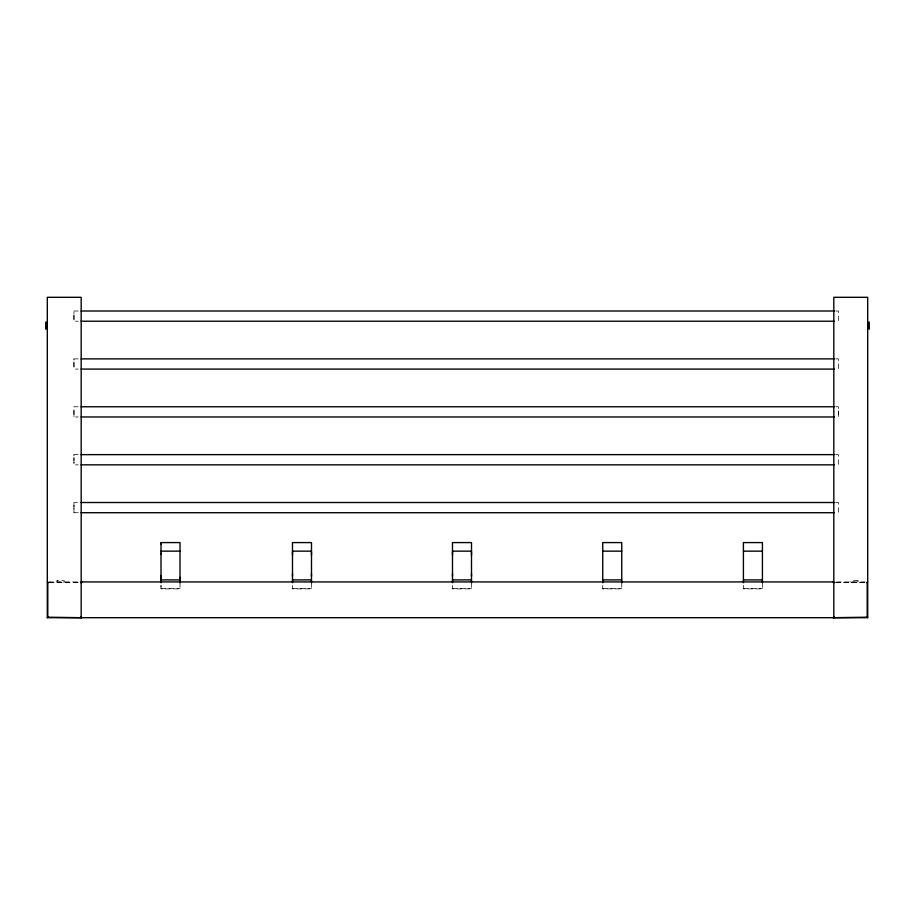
<?xml version="1.0" encoding="UTF-8"?>
<svg xmlns="http://www.w3.org/2000/svg" width="915" height="915" viewBox="0 0 915 915"><rect width="100%" height="100%" fill="white"/><g stroke="black" fill="none" stroke-linecap="round" stroke-linejoin="round"><path stroke-width="0.69" stroke-dasharray="4.58 3.43" d="M73.955 512.411L73.955 508.5M73.955 506.727L73.955 505.069M73.955 503.707L73.955 502.518L78.233 502.518M73.955 463.642L73.955 462.292M73.955 460.622L73.955 457.191M73.955 455.83L73.955 454.949M73.955 416.657L73.955 415.765M73.955 414.415L73.955 409.314M73.955 366.538L73.955 361.436M73.955 360.075L73.955 359.195M73.955 320.01L73.955 315.218M73.955 313.559L73.955 312.198M161.006 587.018L161.006 585.531M838.46 414.415L838.46 410.972M78.233 311.009L73.955 311.009L73.955 321.211L78.233 321.211M835.601 311.009L838.46 311.009L838.46 321.211L835.601 321.211M78.233 358.886L73.955 358.886L73.955 369.088L78.233 369.088M835.601 358.886L838.46 358.886L838.46 369.088L835.601 369.088M78.233 406.763L73.955 406.763L73.955 416.966L78.233 416.966M835.601 406.763L838.46 406.763L838.46 416.966L835.601 416.966M78.233 454.641L73.955 454.641L73.955 464.843L78.233 464.843M835.601 454.641L838.46 454.641L838.46 464.843L835.601 464.843M835.601 502.518L838.46 502.518L838.46 512.72L835.601 512.72M78.233 512.72L73.955 512.72L73.955 502.518M48.712 581.929L78.358 581.929M836.642 581.929L866.288 581.929M49.17 582.42L79.319 582.42M835.681 582.42L865.83 582.42M49.467 582.672L79.239 582.672M835.761 582.672L865.533 582.672M161.006 588.482L180.015 588.482M292.491 588.482L311.489 588.482M452.49 588.482L471.5 588.482M602.733 588.482L621.743 588.482M743.415 588.482L762.424 588.482M762.424 582.764L762.424 588.883L743.415 588.883L743.415 582.764M621.743 582.764L621.743 588.883L602.733 588.883L602.733 582.764M471.5 582.764L471.5 588.883L452.49 588.883L452.49 582.764M311.489 582.764L311.489 588.883L292.491 588.883L292.491 582.764M180.015 582.764L180.015 588.883L161.006 588.883L161.006 582.764M56.993 580.59L56.993 582.146L64.164 582.146L64.164 580.59L56.993 580.59M858.007 580.59L850.836 580.59L850.836 582.146L858.007 582.146L858.007 580.59"/><path stroke-width="1.37" d="M867.203 582.42L867.203 617.202L833.817 617.694L833.817 297.306L867.695 297.306L867.695 617.694L47.306 617.694L47.306 297.306L81.183 297.306L81.183 617.694L47.797 617.202L47.797 582.42M161.006 578.497L161.006 575.546M180.015 578.497L180.015 577.342M292.491 576.164L292.491 551.871M311.489 576.164L311.489 551.871M452.49 576.164L452.49 551.871M471.5 576.164L471.5 551.871M833.817 617.694L834.343 616.962L833.119 617.694M47.306 617.694L48.049 616.962M866.951 582.672L867.695 581.929M80.657 582.672L81.881 581.929M81.092 311.009L834.171 311.009M81.092 321.211L834.171 321.211M81.092 358.886L834.171 358.886M81.092 369.088L834.171 369.088M81.092 406.763L834.171 406.763M81.092 416.966L834.171 416.966M81.092 454.641L834.171 454.641M81.092 464.843L834.171 464.843M81.092 502.518L834.171 502.518M81.092 512.72L834.171 512.72M161.006 551.15L180.015 551.15M292.491 551.15L311.489 551.15M452.49 551.15L471.5 551.15M602.733 551.15L621.743 551.15M743.415 551.15L762.424 551.15M161.006 579.904L180.015 579.904M292.491 579.904L311.489 579.904M452.49 579.904L471.5 579.904M602.733 579.904L621.743 579.904M743.415 579.904L762.424 579.904M81.183 581.929L833.817 581.929M833.119 581.929L834.343 582.672M81.881 617.694L80.657 616.962L81.183 617.694M866.951 616.962L867.695 617.694M47.306 581.929L48.049 582.672M869.25 321.988L869.25 329.16M867.695 321.988L867.695 329.16M762.424 582.764L762.424 542.584L743.415 542.584L743.415 582.764M621.743 582.764L621.743 542.584L602.733 542.584L602.733 582.764M471.5 555.165L471.5 542.584L452.49 542.584L452.49 555.165M471.5 573.762L471.5 582.764M452.49 573.762L452.49 582.764M311.489 555.165L311.489 542.584L292.491 542.584L292.491 555.165M311.489 573.762L311.489 582.764M292.491 573.762L292.491 582.764M180.015 582.764L180.015 542.584L161.006 542.584L161.006 582.764M161.006 542.961L161.006 543.91M161.006 553.186L161.006 554.078M47.306 321.988L47.306 329.16M45.75 321.988L45.75 329.16"/></g></svg>
